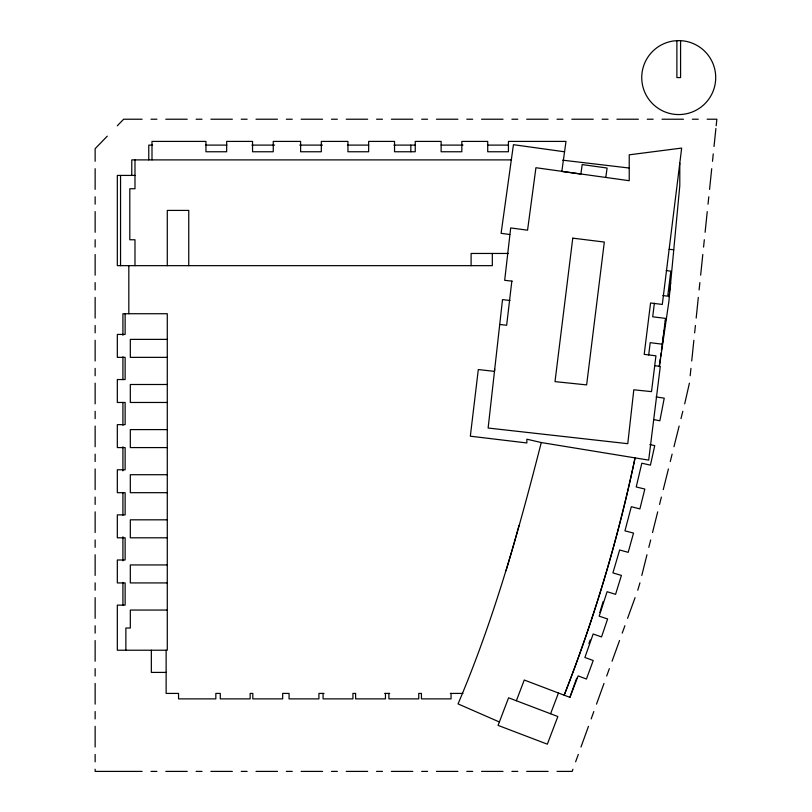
<?xml version="1.0" encoding="UTF-8"?>
<svg xmlns="http://www.w3.org/2000/svg" width="812" height="812" viewBox="0 0 812 812"><rect width="100%" height="100%" fill="white"/><g stroke="black" fill="none" stroke-linecap="round" stroke-linejoin="round"><path stroke-width="1.22" d="M689.408 383.162L684.689 403.868M690.18 375.763L690.951 368.374M691.722 360.975L693.874 340.269M694.646 332.869L695.407 325.48M696.178 318.081L698.33 297.375M699.102 289.975L699.873 282.586M700.644 275.187L702.796 254.481M703.568 247.081L704.329 239.692M705.1 232.293L707.252 211.587M708.023 204.188L708.795 196.788M709.566 189.399L711.718 168.693M712.489 161.294L713.251 153.894M714.022 146.505L715.9 128.479M716.174 125.799L716.864 119.222L707.14 119.222M509.977 300.491L502.516 299.598L488.124 428.036L627.767 443.687L633.807 389.79L651.508 391.628L655.944 355.818L644.2 354.357L650.564 302.988L662.308 304.439L681.664 148.078L629.229 154.818L629.229 180.711L535.93 167.719L527.556 230.192L510.697 227.928L504.678 280.323L512.139 281.155M494.711 369.237L494.457 371.358L478.309 369.551L470.331 436.196L526.856 442.956L526.856 439.201L541.269 442.54L648.686 460.12L660.288 366.415L654.645 365.715M511.834 281.125L506.658 325.257L499.725 324.475M654.37 303.262L652.696 316.802L665.515 318.385L662.318 344.197L650.199 342.664L648.686 354.976M659.232 366.567L660.257 359.077M660.603 356.58L661.11 352.834M661.445 350.337L662.643 341.598M662.978 339.101L663.495 335.356M663.83 332.859L664.175 330.362M664.683 326.617L665.018 324.12M665.363 321.623L665.708 319.126M668.763 296.654L669.108 294.157M669.443 291.66L670.641 282.921M605.793 177.442L607.102 168.033L582.194 164.562L580.864 174.083L561.823 171.433L566.005 141.41L508.434 141.41L508.434 151.763L487.718 151.763L487.718 141.41L461.835 141.41L461.835 151.763L441.129 151.763L441.129 141.41L415.247 141.41L415.247 151.763L394.541 151.763L394.541 141.41L368.658 141.41L368.658 151.763L347.942 151.763L347.942 141.41L321.319 141.41L321.319 151.763L300.613 151.763L300.613 141.41L273.248 141.41L273.248 151.763L252.542 151.763L252.542 141.41L226.66 141.41L226.66 151.763L205.954 151.763L205.954 141.41L151.996 141.41L151.996 159.893M659.385 366.557L668.875 301.597L679.796 185.694L679.796 163.131M639.947 582.843L637.755 590.243M641.795 575.444L646.971 554.738M648.818 547.349L650.676 539.95M652.523 532.55L657.7 511.844M659.547 504.445L661.394 497.056M663.242 489.656L668.418 468.95M670.265 461.551L672.113 454.162M673.96 446.762L679.136 426.056M680.984 418.657L682.831 411.268M499.38 721.99L508.576 697.792L557.844 716.529L547.339 744.178L498.04 725.38L499.38 721.99L458.049 703.892C493.929 619.597 518.655 531.149 541.269 442.54M599.845 612.492L603.113 601.601M569.882 697.366L576.642 678.243M588.913 643.581L590.172 639.988M572.947 769.208L572.155 771.4L557.012 771.4M575.627 761.818L578.306 754.419M580.976 747.03L588.477 726.314M591.156 718.924L593.836 711.525M596.515 704.126L604.006 683.42M606.686 676.031L609.365 668.631M612.045 661.232L619.546 640.526M622.215 633.137L624.895 625.737M627.574 618.338L635.075 597.632M516.371 700.756L524.258 680.02L569.922 697.376L578.134 675.878L586.416 679.045L593.217 660.511L584.884 657.476L593.156 634.01L601.54 636.923L607.62 618.957L599.185 616.186L607.092 591.704L615.567 594.343L621.413 575.414L612.908 572.907L619.647 549.978L628.183 552.343L633.522 533.078L624.946 530.845L631.32 506.688L639.886 508.921L644.829 489.057L636.232 486.967L641.815 463.205L650.432 465.154L654.746 445.605L649.823 444.57M550.577 713.768L558.463 693.022M107.275 136.152L95.136 148.687L95.136 161.294M117.293 125.799L123.647 119.222L142.12 119.222M150.991 119.222L156.909 119.222M165.78 119.222L187.227 119.222M196.108 119.222L202.026 119.222M210.897 119.222L232.344 119.222M241.215 119.222L247.132 119.222M256.013 119.222L277.46 119.222M286.332 119.222L292.249 119.222M301.12 119.222L322.567 119.222M331.448 119.222L337.366 119.222M346.237 119.222L367.684 119.222M376.555 119.222L382.472 119.222M391.354 119.222L412.8 119.222M421.672 119.222L427.589 119.222M436.46 119.222L457.907 119.222M466.788 119.222L472.706 119.222M481.577 119.222L503.024 119.222M511.895 119.222L517.812 119.222M526.694 119.222L548.141 119.222M557.012 119.222L562.929 119.222M571.8 119.222L593.247 119.222M602.128 119.222L608.046 119.222M616.917 119.222L638.364 119.222M647.235 119.222L653.152 119.222M662.034 119.222L683.481 119.222M692.352 119.222L698.269 119.222M152.565 145.104L148.769 145.104L148.769 159.893M205.659 145.104L226.893 145.104M251.953 145.104L274.598 145.104M299.76 145.104L322.405 145.104M347.445 145.104L368.689 145.104M393.921 145.104L415.368 145.104M441.129 145.104L462.962 145.104M487.718 145.104L508.434 145.104M511.53 159.893L131.767 159.893L131.767 175.422M134.985 175.422L117.324 175.422L117.324 265.656L492.316 265.656L492.316 253.456M508.19 253.456L471.102 253.456L471.102 265.656M167.282 339.375L130.316 339.375L130.316 357.361L167.282 357.361M167.282 384.492L130.316 384.492L130.316 402.468L167.282 402.468M167.282 429.599L130.316 429.599L130.316 447.585L167.282 447.585M167.282 474.715L130.316 474.715L130.316 492.691L167.282 492.691M167.282 519.822L130.316 519.822L130.316 537.808L167.282 537.808M167.282 564.939L130.316 564.939L130.316 582.925L167.282 582.925M167.282 610.056L130.316 610.056L130.316 628.031L125.87 628.031L125.87 650.219M166.44 672.407L151.347 672.407L151.347 650.219M324.059 693.418L318.913 693.418L318.913 698.878L289.062 698.878L289.062 693.418L282.667 693.418L282.667 698.878L252.826 698.878L252.826 693.418L250.137 693.418L250.137 698.878L220.285 698.878L220.285 693.418L215.84 693.418L215.84 698.878L178.549 698.878L178.549 693.418L166.135 693.418L166.135 650.219M384.665 693.418L389.719 693.418M450.325 693.418L462.952 693.418M142.12 771.4L95.136 771.4L95.136 769.208M150.991 771.4L156.909 771.4M165.78 771.4L187.227 771.4M196.108 771.4L202.026 771.4M210.897 771.4L232.344 771.4M241.215 771.4L247.132 771.4M256.013 771.4L277.46 771.4M286.332 771.4L292.249 771.4M301.12 771.4L322.567 771.4M331.448 771.4L337.366 771.4M346.237 771.4L367.684 771.4M376.555 771.4L382.472 771.4M391.354 771.4L412.8 771.4M421.672 771.4L427.589 771.4M436.46 771.4L457.907 771.4M466.788 771.4L472.706 771.4M481.577 771.4L503.024 771.4M511.895 771.4L517.812 771.4M526.694 771.4L548.141 771.4M669.129 249.294L673.757 249.812M562.625 160.177L629.229 168.033M666.246 270.589L670.834 271.157L667.738 296.167L662.815 295.558M564.563 151.793L513.438 144.678L501.105 233.308L509.814 234.526M656.137 396.906L664.236 398.174L659.862 420.778L653.69 419.581M680.578 40.722L680.578 77.576L676.883 77.576L676.883 40.722M451.056 693.418L451.056 698.878L421.438 698.878L421.438 693.418L418.748 693.418L418.748 698.878L388.897 698.878L388.897 693.418M410.831 145.104L410.831 151.763M385.467 693.418L385.467 698.878L355.626 698.878L355.626 693.418L352.926 693.418L352.926 698.878L323.085 698.878L323.085 693.418M188.76 265.656L188.76 210.409L167.282 210.409L167.282 265.656M134.985 159.893L134.985 188.739L129.808 188.739L129.808 239.763L134.985 239.763L134.985 265.656M128.824 265.656L128.824 313.726M125.129 313.726L125.129 334.432L117.324 334.432L117.324 357.361L125.129 357.361L125.129 379.539L117.324 379.539L117.324 402.468L125.129 402.468L125.129 424.656L117.324 424.656L117.324 447.585L125.129 447.585L125.129 469.772L117.324 469.772L117.324 492.691L125.129 492.691L125.129 514.879L117.324 514.879L117.324 537.808L125.129 537.808L125.129 559.996L117.324 559.996L117.324 582.925L125.129 582.925L125.129 605.113L117.324 605.113L117.324 650.219L167.282 650.219L167.282 313.726L122.916 313.726L122.916 335.265M122.916 356.813L122.916 379.63M122.916 402.437L122.916 425.255M122.916 446.803L122.916 470.879M122.916 492.427L122.916 515.234M122.916 536.783L122.916 560.859M122.916 582.407L122.916 605.224M120.552 175.422L120.552 265.656M95.136 168.693L95.136 189.399M95.136 196.788L95.136 204.188M95.136 211.587L95.136 232.293M95.136 239.692L95.136 247.081M95.136 254.481L95.136 275.187M95.136 282.586L95.136 289.975M95.136 297.375L95.136 318.081M95.136 325.48L95.136 332.869M95.136 340.269L95.136 360.975M95.136 368.374L95.136 375.763M95.136 383.162L95.136 403.868M95.136 411.268L95.136 418.657M95.136 426.056L95.136 446.762M95.136 454.162L95.136 461.551M95.136 468.95L95.136 489.656M95.136 497.056L95.136 504.445M95.136 511.844L95.136 532.55M95.136 539.95L95.136 547.349M95.136 554.738L95.136 575.444M95.136 582.843L95.136 590.243M95.136 597.632L95.136 618.338M95.136 625.737L95.136 633.137M95.136 640.526L95.136 661.232M95.136 668.631L95.136 676.031M95.136 683.42L95.136 704.126M95.136 711.525L95.136 718.924M95.136 726.314L95.136 747.03M95.136 754.419L95.136 761.818M519.01 525.405A1414.565 1414.565 0 0 1 506.008 570.765M572.764 238.149L555.002 381.62L586.64 384.898L604.321 242.057L572.764 238.149M635.065 457.887C618.074 538.772 594.333 618.236 564.167 695.194A1483.666 1483.666 0 0 0 635.065 457.887M678.731 40.6L673.899 40.915A36.976 36.976 0 0 0 647.54 97.45A36.976 36.976 0 0 0 709.921 97.45A36.976 36.976 0 0 0 683.552 40.915L678.731 40.6"/></g></svg>
